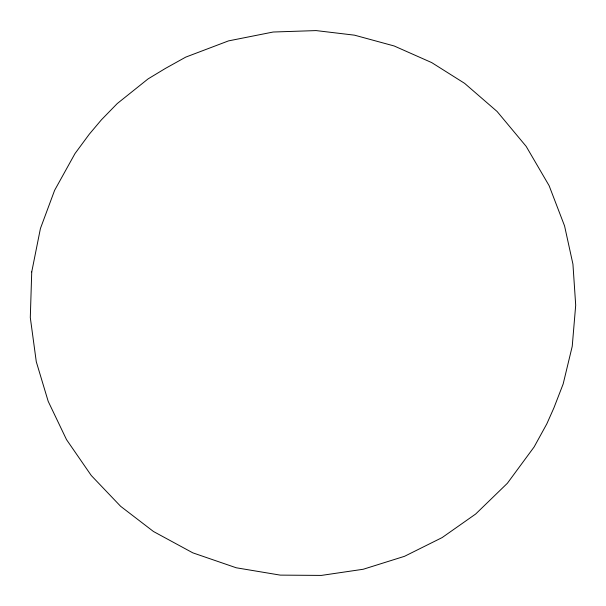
<?xml version="1.0" encoding="UTF-8"?>
<svg xmlns="http://www.w3.org/2000/svg" width="606" height="606" viewBox="0 0 606 606"><rect width="100%" height="100%" fill="white"/><g stroke="black" fill="none" stroke-linecap="round" stroke-linejoin="round"><path stroke-width="0.91" d="M31.732 271.935L30.3 317.559L36.284 361.729L48.192 401.331L66.516 439.623L91.264 475.498L120.632 506.305L153.485 531.515L192.822 552.846L236.249 567.777L280.23 575.117L321.369 575.412L363.252 569.254L404.513 556.316L442.138 537.583L475.672 514.017L507.351 483.3L534.128 446.94L546.824 423.852L553.907 407.891L563.163 383.969L572.231 346.314L575.7 305.182L572.935 264.133L564.572 225.955L549.112 185.663L526.167 146.372L497.079 111.466L464.582 83.325L431.714 62.607L394.18 45.98L354.51 35.171L316.097 30.588L273.177 32.02L228.5 40.897L185.724 57.123L165.483 68.387L148.053 78.916L117.223 103.588L101.422 119.806L89.279 134.206L74.992 153.576L54.616 190.314L40.413 228.545L31.732 271.935"/></g></svg>
